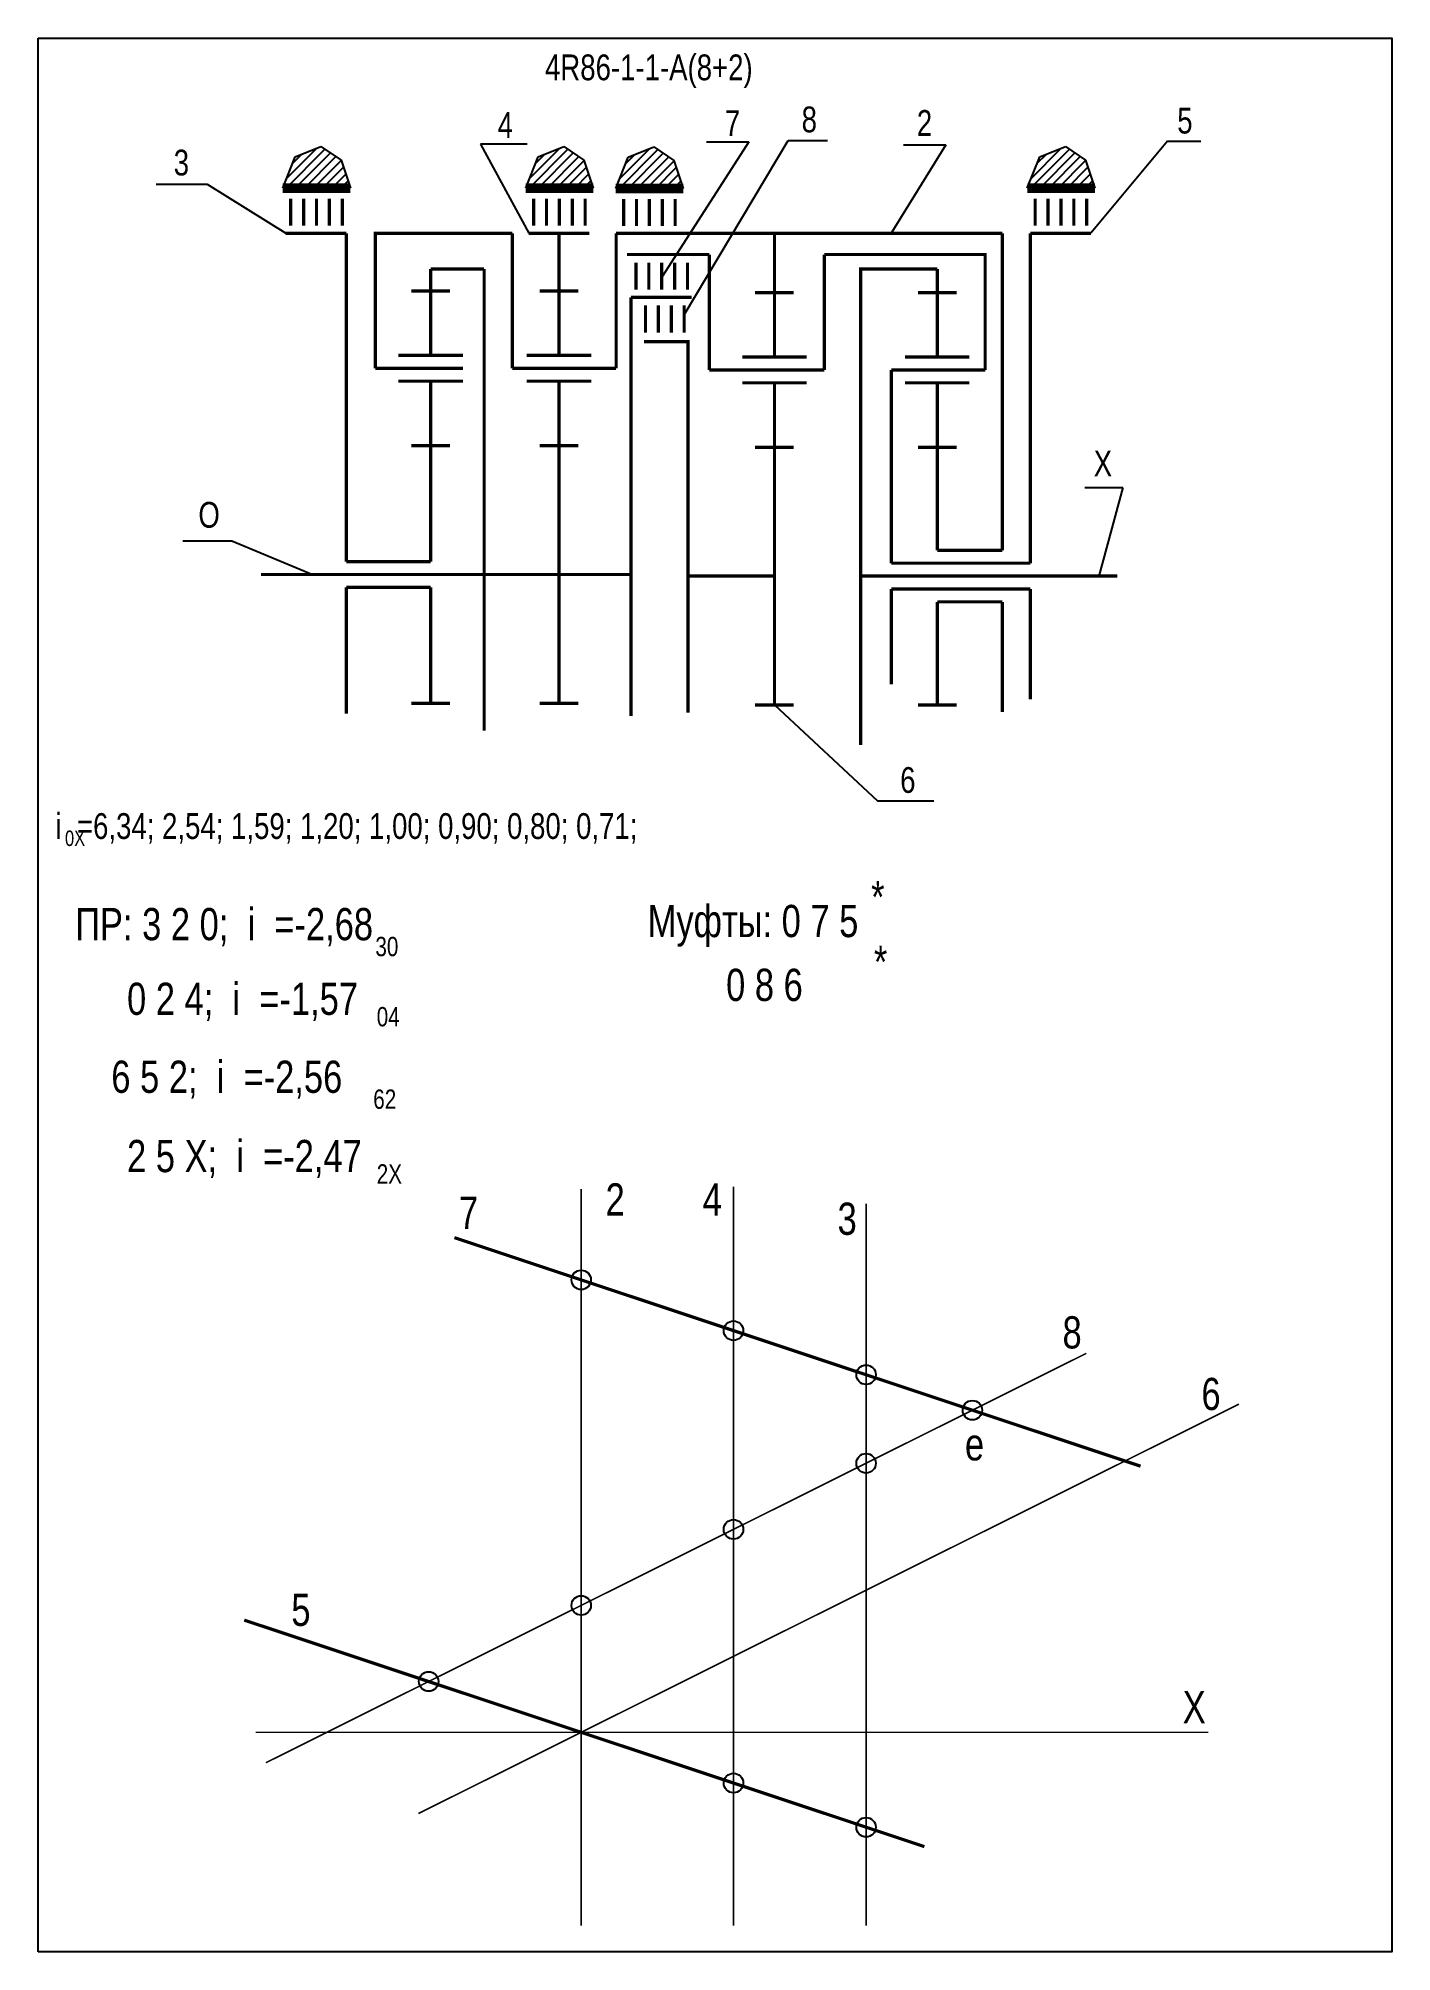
# Model space of a CAD drawing. Extents: x -352 to -142, y 153 to 450.
import ezdxf

# ---------------------------------------------------------------- set-up
doc = ezdxf.new("R2010")
doc.units = 0
doc.header["$LTSCALE"] = 15
doc.layers.get('DEFPOINTS').update_dxf_attribs({"linetype": 'CONTINUOUS'})
doc.layers.add('DIM', color=92, linetype='CONTINUOUS')
doc.layers.add('MAIN', color=5, linetype='CONTINUOUS')
doc.styles.add('AMK', font='amk.shx', dxfattribs={"width": 0.8})

msp = doc.modelspace()

# ---------------------------------------------------------------- hatches: boundary and pattern name
at = {"layer": 'DIM'}
h = msp.add_hatch(dxfattribs=at)
h.set_pattern_fill('_USER', color=0, angle=45, style=0, pattern_type=0)
h.set_pattern_definition([(45, (-62.259, 0.9169), (-0.7071068, 0.7071068), [])])
h.paths.add_polyline_path([(-312.55, 431.44), (-314.5, 426.62), (-304, 426.62), (-305.45, 430.94), (-308.57, 433.05)])
h = msp.add_hatch(dxfattribs=at)
h.set_pattern_fill('_USER', color=0, angle=45, style=0, pattern_type=0)
h.set_pattern_definition([(45, (-24.5638, 0.9169), (-0.7071068, 0.7071068), [])])
h.paths.add_polyline_path([(-274.86, 431.44), (-276.8, 426.62), (-266.31, 426.62), (-267.76, 430.94), (-270.87, 433.05)])
h = msp.add_hatch(dxfattribs=at)
h.set_pattern_fill('_USER', color=0, angle=45, style=0, pattern_type=0)
h.set_pattern_definition([(45, (-10.6031, 0.8762), (-0.7071068, 0.7071068), [])])
h.paths.add_polyline_path([(-260.9, 431.39), (-262.84, 426.57), (-252.35, 426.57), (-253.8, 430.9), (-256.91, 433.01)])
h = msp.add_hatch(dxfattribs=at)
h.set_pattern_fill('_USER', color=0, angle=45, style=0, pattern_type=0)
h.set_pattern_definition([(45, (53.2529, 0.9169), (-0.7071068, 0.7071068), [])])
h.paths.add_polyline_path([(-197.04, 431.44), (-198.99, 426.62), (-188.49, 426.62), (-189.94, 430.94), (-193.05, 433.05)])

# ---------------------------------------------------------------- linework, layer by layer
at = {"layer": 'DEFPOINTS', "const_width": 0.25}
for points in [[(-268.19, 156.93), (-268.19, 271.23)], [(-244.56, 156.93), (-244.56, 271.61)], [(-223.99, 156.93), (-223.99, 268.98)], [(-317.12, 182.2), (-189.81, 245.75)], [(-293.45, 174.31), (-166.14, 237.86)], [(-318.7, 186.92), (-170.89, 186.92)]]:
    msp.add_lwpolyline(points, dxfattribs=at)
at = {"layer": 'DEFPOINTS'}
for centre in [(-268.19, 257.15), (-244.56, 249.27), (-223.99, 242.42), (-207.49, 236.92), (-223.99, 228.68), (-244.56, 218.42), (-268.19, 206.62), (-291.86, 194.81), (-244.56, 179.05), (-223.99, 172.19)]:
    msp.add_circle(centre, 1.51, dxfattribs=at)
at = {"layer": 'DIM', "color": 0}
for p, q in [((-242.17, 433.8), (-255.6, 412.94)), ((-252.22, 406.93), (-236.07, 433.98)), ((-248.74, 433.8), (-242.17, 433.8)), ((-236.07, 433.98), (-229.98, 433.98)), ((-177.22, 433.9), (-189.11, 419.6)), ((-177.22, 433.9), (-172.03, 433.9)), ((-314.5, 426.62), (-312.55, 431.44)), ((-312.55, 431.44), (-308.57, 433.05)), ((-308.57, 433.05), (-305.45, 430.94)), ((-305.45, 430.94), (-304, 426.62)), ((-276.55, 433.41), (-283.81, 433.41)), ((-283.81, 433.41), (-276.34, 419.6)), ((-276.8, 426.62), (-274.86, 431.44)), ((-274.86, 431.44), (-270.87, 433.05)), ((-270.87, 433.05), (-267.76, 430.94)), ((-267.76, 430.94), (-266.31, 426.62)), ((-262.84, 426.57), (-260.9, 431.39)), ((-260.9, 431.39), (-256.91, 433.01)), ((-256.91, 433.01), (-253.8, 430.9)), ((-253.8, 430.9), (-252.35, 426.57)), ((-211.64, 433.34), (-220.27, 419.35)), ((-218.2, 433.34), (-211.64, 433.34)), ((-198.99, 426.62), (-197.04, 431.44)), ((-197.04, 431.44), (-193.05, 433.05)), ((-193.05, 433.05), (-189.94, 430.94)), ((-189.94, 430.94), (-188.49, 426.62)), ((-334.16, 427.21), (-326.21, 427.21)), ((-326.21, 427.21), (-314.03, 419.6)), ((-261.59, 426.39), (-254.68, 426.39)), ((-197.73, 426.43), (-190.82, 426.43)), ((-190.05, 380.14), (-184.14, 380.14)), ((-184.14, 380.14), (-187.86, 366.39)), ((-322.39, 371.82), (-330, 371.82)), ((-309.99, 366.64), (-322.39, 371.82)), ((-238.2, 346.39), (-222.2, 331.52)), ((-222.2, 331.52), (-213.48, 331.52))]:
    msp.add_line(p, q, dxfattribs=at)
at = {"layer": 'DIM', "color": 0, "const_width": 0.5}
for points in [[(-304.62, 419.6), (-304.62, 368.64)], [(-300.13, 398.64), (-300.13, 419.6), (-278.88, 419.6)], [(-278.88, 419.6), (-278.88, 398.64)], [(-262.77, 419.6), (-262.77, 398.64)], [(-262.77, 419.6), (-257.77, 419.6)], [(-257.77, 419.6), (-202.85, 419.6)], [(-202.85, 370.39), (-202.85, 419.6)], [(-198.52, 368.39), (-198.52, 419.6)], [(-248.32, 416.3), (-261.07, 416.3)], [(-248.32, 416.3), (-248.32, 398.39)], [(-230.45, 398.39), (-230.45, 416.3)], [(-230.45, 416.3), (-205.51, 416.3), (-205.51, 398.39)], [(-291.55, 414.06), (-283.25, 414.06)], [(-283.25, 414.06), (-283.25, 342.39)], [(-212.95, 414.06), (-224.84, 414.06), (-224.84, 340.16)], [(-260.46, 409.66), (-260.46, 344.66)], [(-258.45, 402.79), (-251.63, 402.79), (-251.63, 345.18)], [(-233.2, 398.39), (-232.96, 398.39)], [(-220.06, 368.39), (-220.06, 398.39)], [(-304.62, 368.64), (-291.55, 368.64)], [(-220.06, 368.39), (-198.52, 368.39)], [(-212.95, 370.39), (-202.85, 370.39)], [(-317.85, 366.64), (-271.63, 366.64)], [(-271.63, 366.64), (-260.46, 366.64)], [(-251.63, 366.39), (-238.2, 366.39)], [(-224.84, 366.39), (-185.03, 366.39)], [(-224.84, 366.39), (-193.3, 366.39)], [(-304.62, 364.64), (-291.55, 364.64)], [(-304.62, 364.64), (-304.62, 345.03)], [(-220.06, 349.61), (-220.06, 364.39)], [(-220.06, 364.39), (-198.52, 364.39)], [(-212.95, 362.39), (-202.85, 362.39)], [(-202.85, 362.39), (-202.85, 345.3)], [(-198.52, 347.26), (-198.52, 364.39)], [(-287.86, 263.7), (-181.4, 228.23)], [(-320.48, 204.34), (-214.94, 169.18)]]:
    msp.add_lwpolyline(points, dxfattribs=at)
at = {"layer": 'MAIN'}
for points in [[(-352.43, 152.87), (-352.43, 449.87)], [(-352.43, 449.87), (-142.43, 449.87), (-142.43, 152.87), (-352.43, 152.87)]]:
    msp.add_lwpolyline(points, dxfattribs=at)
at = {"layer": 'MAIN', "color": 0}
for points, const_width in [([(-314.5, 426.62), (-304, 426.62)], 1.5), ([(-305.27, 424.97), (-305.27, 420.77)], 0.5), ([(-276.8, 426.62), (-266.31, 426.62)], 1.5), ([(-267.57, 424.97), (-267.57, 420.77)], 0.5), ([(-262.84, 426.57), (-252.35, 426.57)], 1.5), ([(-253.61, 424.92), (-253.61, 420.73)], 0.5), ([(-198.99, 426.62), (-188.49, 426.62)], 1.5), ([(-189.75, 424.97), (-189.75, 420.77)], 0.5), ([(-314.03, 419.6), (-304.62, 419.6)], 0.5), ([(-276.34, 419.6), (-266.93, 419.6)], 0.5), ([(-271.63, 410.64), (-271.63, 419.6)], 0.5), ([(-238.2, 410.39), (-238.2, 419.6)], 0.5), ([(-198.52, 419.6), (-189.11, 419.6)], 0.5), ([(-291.55, 410.64), (-291.55, 414.06)], 0.5), ([(-251.7, 415.03), (-251.7, 410.83)], 0.5), ([(-212.95, 400.39), (-212.95, 414.06)], 0.5), ([(-291.55, 410.64), (-294.55, 410.64)], 0.5), ([(-291.55, 400.64), (-291.55, 410.64)], 0.5), ([(-291.55, 410.64), (-288.55, 410.64)], 0.5), ([(-271.63, 410.64), (-274.63, 410.64)], 0.5), ([(-271.63, 400.64), (-271.63, 410.64)], 0.5), ([(-271.63, 410.64), (-268.63, 410.64)], 0.5), ([(-260.46, 409.66), (-251.05, 409.66)], 0.5), ([(-238.2, 410.39), (-241.2, 410.39)], 0.5), ([(-238.2, 400.39), (-238.2, 410.39)], 0.5), ([(-238.2, 410.39), (-235.2, 410.39)], 0.5), ([(-212.95, 410.39), (-215.95, 410.39)], 0.5), ([(-212.95, 410.39), (-209.95, 410.39)], 0.5), ([(-252.22, 408.39), (-252.22, 404.19)], 0.5), ([(-286.55, 398.64), (-300.13, 398.64)], 0.5), ([(-262.77, 398.64), (-278.88, 398.64)], 0.5), ([(-230.45, 398.39), (-248.32, 398.39)], 0.5), ([(-205.51, 398.39), (-220.06, 398.39)], 0.5), ([(-291.55, 396.64), (-296.55, 396.64)], 0.5), ([(-291.55, 386.64), (-291.55, 396.64), (-286.55, 396.64)], 0.5), ([(-271.63, 396.64), (-276.63, 396.64)], 0.5), ([(-271.63, 386.64), (-271.63, 396.64), (-266.63, 396.64)], 0.5), ([(-238.2, 396.39), (-243.2, 396.39)], 0.5), ([(-238.2, 386.39), (-238.2, 396.39), (-233.2, 396.39)], 0.5), ([(-212.95, 396.39), (-217.95, 396.39)], 0.5), ([(-212.95, 386.39), (-212.95, 396.39), (-207.95, 396.39)], 0.5), ([(-291.55, 386.64), (-294.55, 386.64)], 0.5), ([(-291.55, 368.64), (-291.55, 386.64)], 0.5), ([(-291.55, 386.64), (-288.55, 386.64)], 0.5), ([(-271.63, 386.64), (-274.63, 386.64)], 0.5), ([(-271.63, 366.64), (-271.63, 386.64)], 0.5), ([(-271.63, 386.64), (-268.63, 386.64)], 0.5), ([(-238.2, 386.39), (-241.2, 386.39)], 0.5), ([(-238.2, 366.39), (-238.2, 386.39)], 0.5), ([(-238.2, 386.39), (-235.2, 386.39)], 0.5), ([(-212.95, 386.39), (-215.95, 386.39)], 0.5), ([(-212.95, 370.39), (-212.95, 386.39)], 0.5), ([(-212.95, 386.39), (-209.95, 386.39)], 0.5), ([(-271.63, 366.64), (-271.63, 346.64)], 0.5), ([(-238.2, 366.39), (-238.2, 346.39)], 0.5), ([(-291.55, 364.64), (-291.55, 346.64)], 0.5), ([(-212.95, 362.39), (-212.95, 346.39)], 0.5), ([(-291.55, 346.64), (-294.55, 346.64)], 0.5), ([(-291.55, 346.64), (-288.55, 346.64)], 0.5), ([(-271.63, 346.64), (-274.63, 346.64)], 0.5), ([(-271.63, 346.64), (-268.63, 346.64)], 0.5), ([(-238.2, 346.39), (-241.2, 346.39)], 0.5), ([(-238.2, 346.39), (-235.2, 346.39)], 0.5), ([(-212.95, 346.39), (-215.95, 346.39)], 0.5), ([(-212.95, 346.39), (-209.95, 346.39)], 0.5)]:
    msp.add_lwpolyline(points, dxfattribs=dict(at, const_width=const_width))
for points in [[(-313.27, 424.97, 0.5, 0.5, 0), (-313.27, 420.77, 0.5, 0.5, 0)], [(-311.27, 424.97, 0.5, 0.5, 0), (-311.27, 420.77, 0.5, 0.5, 0)], [(-309.27, 424.97, 0.5, 0.5, 0), (-309.27, 420.77, 0.5, 0.5, 0)], [(-307.27, 424.97, 0.5, 0.5, 0), (-307.27, 420.77, 0.5, 0.5, 0)], [(-275.57, 424.97, 0.5, 0.5, 0), (-275.57, 420.77, 0.5, 0.5, 0)], [(-273.57, 424.97, 0.5, 0.5, 0), (-273.57, 420.77, 0.5, 0.5, 0)], [(-271.57, 424.97, 0.5, 0.5, 0), (-271.57, 420.77, 0.5, 0.5, 0)], [(-269.57, 424.97, 0.5, 0.5, 0), (-269.57, 420.77, 0.5, 0.5, 0)], [(-261.61, 424.92, 0.5, 0.5, 0), (-261.61, 420.73, 0.5, 0.5, 0)], [(-259.61, 424.92, 0.5, 0.5, 0), (-259.61, 420.73, 0.5, 0.5, 0)], [(-257.61, 424.92, 0.5, 0.5, 0), (-257.61, 420.73, 0.5, 0.5, 0)], [(-255.61, 424.92, 0.5, 0.5, 0), (-255.61, 420.73, 0.5, 0.5, 0)], [(-197.75, 424.97, 0.5, 0.5, 0), (-197.75, 420.77, 0.5, 0.5, 0)], [(-195.75, 424.97, 0.5, 0.5, 0), (-195.75, 420.77, 0.5, 0.5, 0)], [(-193.75, 424.97, 0.5, 0.5, 0), (-193.75, 420.77, 0.5, 0.5, 0)], [(-191.75, 424.97, 0.5, 0.5, 0), (-191.75, 420.77, 0.5, 0.5, 0)], [(-259.7, 415.03, 0.5, 0.5, 0), (-259.7, 410.83, 0.5, 0.5, 0)], [(-257.7, 415.03, 0.5, 0.5, 0), (-257.7, 410.83, 0.5, 0.5, 0)], [(-255.7, 415.03, 0.5, 0.5, 0), (-255.7, 410.83, 0.5, 0.5, 0)], [(-253.7, 415.03, 0.5, 0.5, 0), (-253.7, 410.83, 0.5, 0.5, 0)], [(-258.22, 408.39, 0.5, 0.5, 0), (-258.22, 404.19, 0.5, 0.5, 0)], [(-256.22, 408.39, 0.5, 0.5, 0), (-256.22, 404.19, 0.5, 0.5, 0)], [(-254.22, 408.39, 0.5, 0.5, 0), (-254.22, 404.19, 0.5, 0.5, 0)], [(-286.55, 400.64, 0.5, 0.5, 0), (-296.55, 400.64, 0.5, 0.5, 0)], [(-266.63, 400.64, 0.5, 0.5, 0), (-276.63, 400.64, 0.5, 0.5, 0)], [(-233.2, 400.39, 0.5, 0.5, 0), (-243.2, 400.39, 0.5, 0.5, 0)], [(-207.95, 400.39, 0.5, 0.5, 0), (-217.95, 400.39, 0.5, 0.5, 0)]]:
    msp.add_lwpolyline(points, format="xyseb", dxfattribs=at)

# ---------------------------------------------------------------- texts
at = {"layer": 'DIM', "color": 0, "style": 'AMK', "width": 0.8}
for s, height, p in [('4R86-1-1-A(8+2)', 4, (-273.81, 443.35)), ('4', 4, (-281.16, 434.41)), ('7', 4, (-245.91, 434.68)), ('8', 4, (-233.99, 435.27)), ('2', 4, (-216.11, 434.72)), ('5', 4, (-175.71, 435.08)), ('3', 4, (-331.42, 428.57)), ('X', 4, (-188.67, 381.87)), ('O', 4, (-327.59, 373.9)), ('6', 4, (-218.7, 332.74)), ('i  =6,34; 2,54; 1,59; 1,20; 1,00; 0,90; 0,80; 0,71; ', 4, (-349.76, 325.59)), ('0X', 2.4, (-348.29, 324.49)), ('*', 5, (-223.21, 314.08)), (' ПР: 3 2 0;  i  =-2,68', 5, (-348.19, 309.87)), ('Муфты: 0 7 5', 5, (-257.88, 310.35)), ('30', 3, (-300.13, 307.39)), ('*', 5, (-222.78, 304.01)), ('    0 2 4;  i  =-1,57', 5, (-344.6, 298.28)), ('       0 8 6', 5, (-256.11, 300.44)), ('04', 3, (-299.92, 296.5)), ('     6 5 2;  i  =-2,56', 5, (-348.53, 286.18)), ('62', 3, (-300.46, 283.7)), ('    2 5 X;  i  =-2,47', 5, (-344.6, 273.87)), ('2X', 3, (-299.92, 272.09)), ('2', 5, (-264.41, 267.14)), ('4', 5, (-249.34, 267.14)), ('7', 5, (-287.16, 265.07)), ('3', 5, (-228.41, 264.14)), ('8', 5, (-193.51, 246.5)), ('6', 5, (-171.95, 236.94)), ('e', 5, (-208.65, 229.13)), ('5', 5, (-313.17, 203.43)), ('X', 5, (-174.86, 188.33))]:
    msp.add_text(s, height=height, dxfattribs=at).set_placement(p)

doc.saveas('drawing.dxf')
